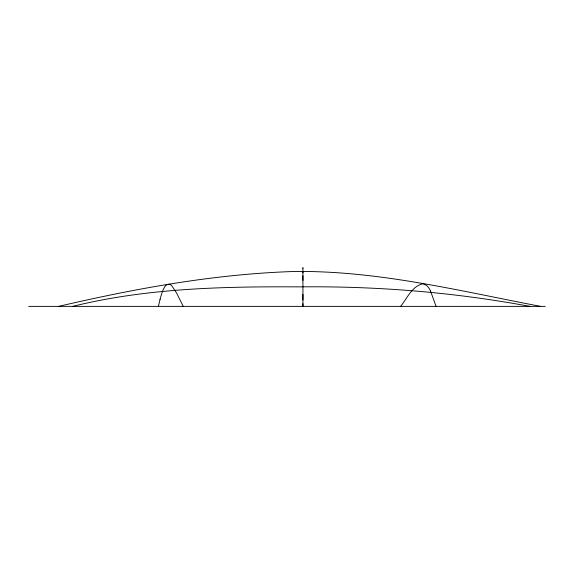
<?xml version="1.0" encoding="UTF-8"?>
<svg xmlns="http://www.w3.org/2000/svg" width="574" height="574" viewBox="0 0 574 574"><rect width="100%" height="100%" fill="white"/><g stroke="black" fill="none" stroke-linecap="round" stroke-linejoin="round"><path stroke-width="0.86" d="M302.928 306.2L302.928 303.668M302.928 300.03L302.928 275.785M302.928 272.822L302.928 271.473M302.928 268.323L302.928 267.627M158.41 306.373L160.067 299.276M400.595 306.373C407.074 298.623 411.666 286.534 422.292 283.943A218.723 36.205 90 0 1 424.236 284.209L426.453 285.407A130.32 21.597 -90 0 1 430.543 290.961M165.699 285.651L166.087 285.285A228.409 25.737 -90 0 1 167.242 284.517L168.993 284.195A235.778 26.569 90 0 1 171.813 285.766L176.62 293.106L183.25 306.373M58.62 306.373C135.851 288.428 214.518 274.042 293.938 271.495C377.398 270.404 459.114 290.831 540.593 306.373M72.654 306.373C146.765 288.055 223.429 286.462 299.355 286.871C376.609 286.024 453.912 292.266 529.888 306.373M28.7 306.373L545.3 306.373M430.536 291.126L436.075 306.329M302.928 267.979L302.928 280.442M302.928 294.369L302.928 306.373M160.074 299.406A174.345 19.638 -90 0 1 165.692 285.572"/></g></svg>
